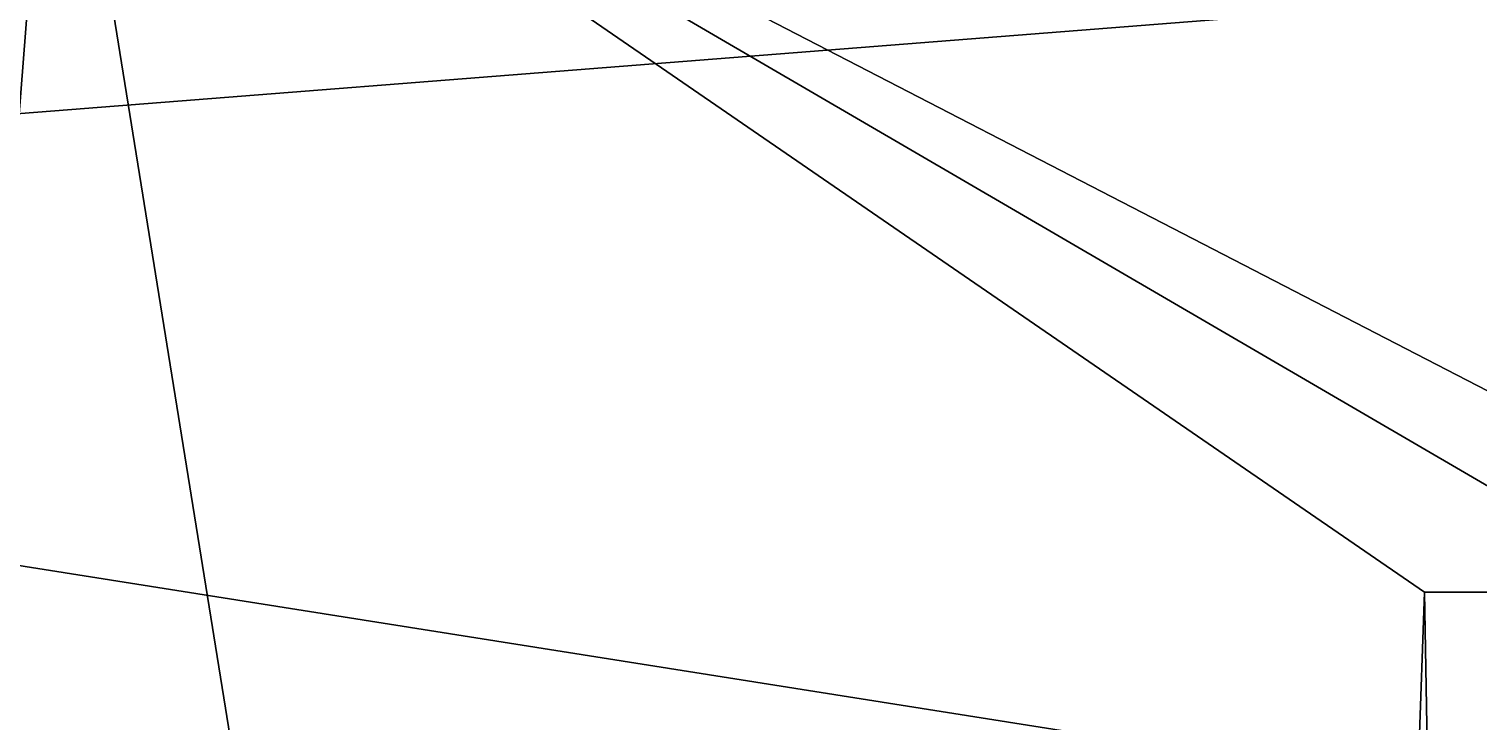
# Model space of a CAD drawing. Extents: x -6.1 to 6.1, y -6.1 to 6.1.
# Drawn here: x -0.782 to -0.036, y 1.532 to 1.888 of the extents above; entities that cross this region are included whole.
import ezdxf

# ---------------------------------------------------------------- set-up
doc = ezdxf.new("R2010")
doc.units = 0

msp = doc.modelspace()

# ---------------------------------------------------------------- linework, layer by layer
for points in [[(-0.772817, 2.377552, 11.865005), (-1.768007, 1.767527, 11.887506), (-1.767767, 1.767767, 12)], [(-1.245726, 1.913769, 11.752551), (-1.768007, 1.767527, 11.887506), (-0.772817, 2.377552, 11.865005)], [(1.469684, 2.02235, 12), (-0.772386, 2.377631, 12), (-1.767767, 1.767767, 12)], [(-0.772817, 2.377552, 11.865005), (-1.767767, 1.767767, 12), (-0.772386, 2.377631, 12)], [(-0.975111, 2.136442, -1.687745), (-0.768388, 2.082903, -1.687745), (-1.097288, -2.149637, -1.687745)], [(1.184748, 2.0898, -3.187745), (0.187285, 1.589001, -3.187745), (-0.768388, 2.082903, -3.187745)], [(-0.768388, 2.082903, -1.687745), (-0.176815, -1.5902, -1.687745), (-1.097288, -2.149637, -1.687745)], [(0.061634, 1.598812, -3.187745), (-0.0644, 1.598703, -3.187745), (-0.768388, 2.082903, -3.187745)], [(-0.0644, 1.598703, -1.687745), (-0.768388, 2.082903, -3.187745), (-0.0644, 1.598703, -3.187745)], [(0.187285, 1.589001, -3.187745), (0.061634, 1.598812, -3.187745), (-0.768388, 2.082903, -3.187745)], [(-0.768388, 2.082903, -1.687745), (-0.768388, 2.082903, -3.187745), (-0.0644, 1.598703, -1.687745)], [(-0.768388, 2.082903, -1.687745), (-0.0644, 1.598703, -1.687745), (-0.176815, -1.5902, -1.687745)], [(2.227428, 1.135021, 12), (1.469684, 2.02235, 12), (-1.767767, 1.767767, 12)], [(2.227428, 1.135021, 12), (-1.767767, 1.767767, 12), (-2.377631, 0.772386, 12)], [(-0.0644, 1.598703, -1.687745), (-0.008459, -1.599977, -1.687745), (-0.176815, -1.5902, -1.687745)], [(-0.0644, 1.598703, -1.687745), (-0.0644, 1.598703, -3.187745), (0.061634, 1.598812, -3.187745)], [(-0.0644, 1.598703, -1.687745), (0.061634, 1.598812, -3.187745), (0.061634, 1.598812, -1.687745)], [(-0.0644, 1.598703, -1.687745), (0.061634, 1.598812, -1.687745), (-0.008459, -1.599977, -1.687745)]]:
    msp.add_3dface(points)

doc.saveas('drawing.dxf')
